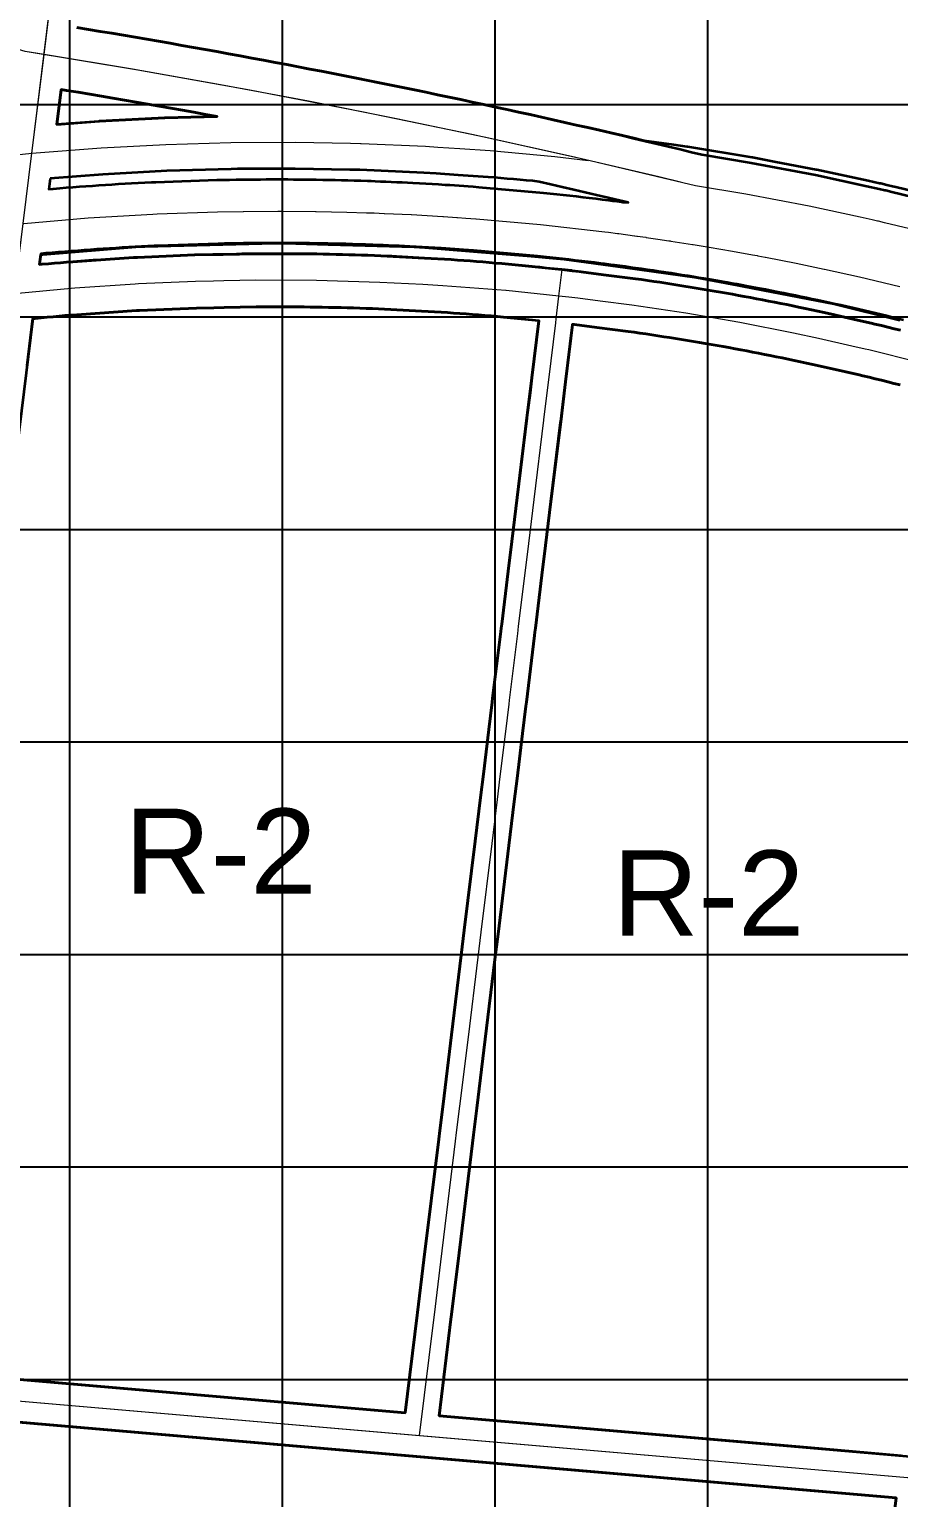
# Model space of a CAD drawing. Header units: millimetres. Extents: x 464536 to 476893, y 870501 to 881610.
# Drawn here: x 468281 to 468690, y 877744 to 878435 of the extents above; entities that cross this region are included whole.
import ezdxf
from ezdxf.enums import TextEntityAlignment as Align

# ---------------------------------------------------------------- set-up
doc = ezdxf.new("R2010")
doc.units = ezdxf.units.MM
for name, color, linetype, lineweight in [('Center_1', 7, 'Continuous', 5), ('Land Use Code', 7, 'Continuous', 35), ('Mixed use', 30, 'Continuous', 35), ('Proposed Road Net work', 7, 'Continuous', 35), ('Recreational _ Environmental', 84, 'Continuous', 35)]:
    doc.layers.add(name, color=color, linetype=linetype, lineweight=lineweight)
doc.layers.add('Grid1', color=7, linetype='Continuous')
doc.styles.add('Arial', font='arial.ttf')

msp = doc.modelspace()

# ---------------------------------------------------------------- linework, layer by layer
at = {"layer": 'Center_1'}
for points in [[(468151.36, 877312.66), (468278.03, 878344.01), (468282.08, 878377.04), (468282.23, 878378.25), (468587.09, 880859.8), (468634.74, 881247.69), (468643.08, 881315.62)], [(468707.03, 878338.58), (468683.12, 878344.36), (468680.27, 878345.03), (468679.84, 878345.14), (468677.41, 878345.69), (468671.71, 878346.94), (468647.71, 878352.11), (468617.84, 878357.8), (468594.25, 878361.7), (468542.08, 878374.05), (468489.75, 878385.68), (468437.26, 878396.58), (468384.62, 878406.76), (468331.85, 878416.21), (468278.95, 878424.93)], [(468253.8, 878374.14), (468282.08, 878377.02), (468284.17, 878377.23), (468314.61, 878379.59), (468345.1, 878381.21), (468375.61, 878382.1), (468406.14, 878382.25), (468431.9, 878381.75), (468436.67, 878381.66), (468436.93, 878381.65), (468467.17, 878380.34), (468473.11, 878379.93), (468483.39, 878379.24), (468497.63, 878378.28), (468528.04, 878375.48), (468543.82, 878373.65)], [(468278.23, 878344.04), (468308.56, 878346.6), (468338.93, 878348.41), (468340.97, 878348.48), (468369.35, 878349.47), (468369.36, 878349.47), (468381.41, 878349.68), (468381.59, 878349.68), (468397.73, 878349.78), (468397.76, 878349.78), (468399.75, 878349.78), (468399.78, 878349.78), (468399.78, 878349.78), (468415.49, 878349.64), (468415.77, 878349.64), (468430.2, 878349.33), (468430.21, 878349.33), (468430.21, 878349.33), (468439.45, 878349.05), (468439.53, 878349.05), (468442.86, 878348.93), (468443.09, 878348.92), (468447.83, 878348.73), (468447.97, 878348.73), (468460.57, 878348.14), (468460.61, 878348.14), (468460.62, 878348.14), (468460.62, 878348.14), (468475.43, 878347.29), (468475.63, 878347.27), (468481.94, 878346.86), (468482.21, 878346.84), (468486.14, 878346.56), (468486.19, 878346.55), (468490.98, 878346.2), (468490.99, 878346.2), (468490.99, 878346.2), (468521.3, 878343.51), (468551.53, 878340.07), (468551.53, 878340.07), (468551.54, 878340.07), (468551.54, 878340.07), (468553.27, 878339.85), (468557.48, 878339.3), (468557.48, 878339.3), (468557.59, 878339.29), (468558.15, 878339.21), (468565.6, 878338.21), (468565.68, 878338.2), (468565.74, 878338.19), (468566.69, 878338.06), (468566.9, 878338.03), (468569.48, 878337.67), (468570.84, 878337.47), (468570.98, 878337.45), (468576.5, 878336.65), (468576.52, 878336.65), (468581.67, 878335.88), (468581.68, 878335.88), (468581.7, 878335.88), (468582.38, 878335.78), (468582.6, 878335.74), (468592.76, 878334.15), (468593.16, 878334.09), (468600.62, 878332.86), (468600.68, 878332.85), (468600.73, 878332.85), (468611.7, 878330.96), (468611.71, 878330.96), (468611.71, 878330.95), (468620.97, 878329.28), (468621.03, 878329.27), (468621.03, 878329.27), (468623.29, 878328.85), (468623.54, 878328.8), (468627.01, 878328.15), (468627.09, 878328.14), (468627.12, 878328.13), (468641.6, 878325.29), (468641.61, 878325.29), (468641.61, 878325.29), (468654.72, 878322.56), (468654.92, 878322.52), (468671.35, 878318.89), (468671.36, 878318.89), (468671.37, 878318.88), (468690.33, 878314.4)], [(468464.47, 877773.64), (468471.27, 877829.26), (468471.42, 877830.48), (468474.46, 877855.31), (468481.4, 877912.12), (468481.89, 877916.15), (468483.41, 877928.58), (468487.39, 877961.14), (468491.98, 877998.66), (468493.42, 878010.46), (468498.53, 878052.27), (468501.05, 878072.91), (468502.38, 878083.8), (468504.96, 878104.88), (468506.54, 878117.8), (468506.76, 878119.64), (468510.6, 878151.06), (468510.8, 878152.65), (468511.03, 878154.52), (468514.07, 878179.43), (468515.77, 878193.35), (468518.31, 878214.13), (468522.86, 878251.36), (468522.91, 878251.77), (468525.2, 878270.45), (468528.47, 878297.23), (468528.7, 878299.11), (468530.01, 878309.85), (468531.53, 878322.3)], [(468699.45, 878278.58), (468675.83, 878284.47), (468675.83, 878284.47), (468674.05, 878284.88), (468667.7, 878286.32), (468652.1, 878289.88), (468652.09, 878289.88), (468640.26, 878292.39), (468640.26, 878292.39), (468615.02, 878297.33), (468615.01, 878297.33), (468589.68, 878301.73), (468589.67, 878301.73), (468564.25, 878305.58), (468564.23, 878305.59), (468549.38, 878307.49), (468538.93, 878308.82), (468534.72, 878309.36), (468534.7, 878309.36), (468530.01, 878309.85), (468505.1, 878312.41), (468505.09, 878312.41), (468475.41, 878314.72), (468475.41, 878314.72), (468475.4, 878314.72), (468466.03, 878315.22), (468445.68, 878316.29), (468415.94, 878317.13), (468415.91, 878317.13), (468387.5, 878317.24), (468387.48, 878317.24), (468372.34, 878316.94), (468367.47, 878316.84), (468359.05, 878316.68), (468332.24, 878315.51), (468330.65, 878315.44), (468302.28, 878313.53), (468273.97, 878310.95)], [(468210.65, 877795.56), (468220.62, 877794.7), (468794.19, 877745.16), (468798.06, 877744.83)]]:
    msp.add_lwpolyline(points, dxfattribs=at)
for points in [[(468287.79, 878423.53, 0), (468278.95, 878424.93, 0), (468245.88, 878435.01, 0), (468212.87, 878445.3, 0), (468179.94, 878455.83, 0), (468158.85, 878466.16, 0), (468137.9, 878476.76, 0), (468117.08, 878487.62, 0), (468096.4, 878498.73, 0), (468075.85, 878510.1, 0), (468055.44, 878521.71, 0), (468035.18, 878533.58, 0), (468015.07, 878545.7, 0), (467995.11, 878558.07, 0), (467975.31, 878570.68, 0), (467955.66, 878583.53, 0), (467936.17, 878596.63, 0), (467916.84, 878609.96, 0), (467897.68, 878623.53, 0), (467878.69, 878637.34, 0)], [(468287.79, 878423.53, 0), (468309.39, 878599.29, 0)], [(468210.67, 877795.56, 0), (468278.03, 878344.01, 0), (468282.08, 878377.04, 0), (468282.23, 878378.25, 0), (468287.79, 878423.53, 0)], [(468587.25, 878363.36, 0), (468576.99, 878365.87, 0), (468535.96, 878375.45, 0), (468494.82, 878384.58, 0), (468453.59, 878393.27, 0), (468412.27, 878401.51, 0), (468370.86, 878409.3, 0), (468329.36, 878416.64, 0), (468287.79, 878423.53, 0)], [(468464.47, 877773.64, 0), (468471.27, 877829.26, 0), (468471.42, 877830.48, 0), (468474.46, 877855.31, 0), (468481.4, 877912.12, 0), (468481.89, 877916.15, 0), (468483.41, 877928.58, 0), (468487.39, 877961.14, 0), (468491.98, 877998.66, 0), (468493.42, 878010.46, 0), (468498.53, 878052.27, 0), (468501.05, 878072.91, 0), (468502.38, 878083.8, 0), (468504.96, 878104.88, 0), (468506.54, 878117.8, 0), (468506.76, 878119.64, 0), (468510.6, 878151.06, 0), (468510.8, 878152.65, 0), (468511.03, 878154.52, 0), (468514.07, 878179.43, 0), (468515.77, 878193.35, 0), (468518.31, 878214.13, 0), (468522.86, 878251.36, 0), (468522.91, 878251.77, 0), (468525.2, 878270.45, 0), (468528.47, 878297.23, 0), (468528.7, 878299.11, 0), (468530.01, 878309.85, 0), (468531.53, 878322.3, 0)], [(468210.67, 877795.56, 0), (468220.62, 877794.7, 0), (468464.47, 877773.64, 0)], [(468464.47, 877773.64, 0), (468697.75, 877753.49, 0)]]:
    msp.add_polyline3d(points, dxfattribs=at)
at = {"layer": 'Grid1'}
for p, q in [((468300, 870600), (468300, 881600)), ((468400, 870600), (468400, 881600)), ((468500, 870600), (468500, 881600)), ((468600, 870600), (468600, 881600)), ((464700, 878400), (472600, 878400)), ((464700, 878300), (472600, 878300)), ((464700, 878200), (472600, 878200)), ((464700, 878100), (472600, 878100)), ((464700, 878000), (472600, 878000)), ((464700, 877900), (472600, 877900)), ((464700, 877800), (472600, 877800))]:
    msp.add_line(p, q, dxfattribs=at)
at = {"layer": 'Mixed use'}
msp.add_lwpolyline([(468690.99, 877764.11), (468646.97, 877767.91), (468473.66, 877782.88), (468479.21, 877828.29), (468479.36, 877829.51), (468482.4, 877854.34), (468489.34, 877911.15), (468489.83, 877915.18), (468491.35, 877927.61), (468495.33, 877960.17), (468499.92, 877997.69), (468501.36, 878009.49), (468506.47, 878051.3), (468508.99, 878071.93), (468510.32, 878082.83), (468512.9, 878103.91), (468514.48, 878116.83), (468514.71, 878118.67), (468518.54, 878150.09), (468518.74, 878151.68), (468518.97, 878153.54), (468522.01, 878178.45), (468523.71, 878192.38), (468526.25, 878213.16), (468530.8, 878250.39), (468530.85, 878250.8), (468533.14, 878269.48), (468536.41, 878296.26), (468536.45, 878296.54), (468537.34, 878296.43), (468547.79, 878295.09), (468562.56, 878293.2), (468565.31, 878292.81), (468568.11, 878292.4), (468570.9, 878291.99), (468573.7, 878291.58), (468576.49, 878291.15), (468579.29, 878290.72), (468582.08, 878290.29), (468584.87, 878289.84), (468587.67, 878289.39), (468590.46, 878288.93), (468593.25, 878288.47), (468596.04, 878288), (468598.83, 878287.52), (468601.61, 878287.04), (468604.4, 878286.55), (468607.18, 878286.05), (468609.96, 878285.55), (468612.86, 878285.02), (468615.53, 878284.52), (468618.31, 878284), (468621.09, 878283.47), (468623.86, 878282.93), (468626.64, 878282.39), (468629.41, 878281.84), (468632.19, 878281.28), (468634.96, 878280.72), (468637.77, 878280.14), (468640.66, 878279.54), (468643.58, 878278.92), (468646.51, 878278.3), (468649.4, 878277.68), (468664.92, 878274.14), (468671.27, 878272.69), (468673, 878272.29), (468675.86, 878271.61), (468678.78, 878270.9), (468681.71, 878270.18), (468684.63, 878269.46), (468687.55, 878268.72), (468690.47, 878267.98)], dxfattribs=at)
msp.add_lwpolyline([(468653.25, 877507.17), (468617.07, 877517.03), (468600.72, 877521.49), (468502, 877563.05), (468501.72, 877563.16), (468501.48, 877563.24), (468217.96, 877652.94), (468208.13, 877656.05, -0.361238), (468204.33, 877661.96), (468218.77, 877779.5, -0.403121), (468224.69, 877784.31), (468224.7, 877784.31), (468644.6, 877748.04), (468688.56, 877744.25), (468660.15, 877511.81, -0.457227)], format="xyb", close=True, dxfattribs=at)
msp.add_polyline3d([(468279.89, 878277.16, 0), (468282.6, 878299.25, 0), (468283.65, 878299.35, 0), (468286.45, 878299.62, 0), (468289.25, 878299.87, 0), (468292.05, 878300.13, 0), (468294.85, 878300.37, 0), (468297.66, 878300.61, 0), (468300.46, 878300.84, 0), (468303.2, 878301.06, 0), (468331.34, 878302.96, 0), (468332.78, 878303.02, 0), (468359.45, 878304.18, 0), (468367.71, 878304.35, 0), (468372.59, 878304.44, 0), (468387.62, 878304.74, 0), (468390.41, 878304.76, 0), (468393.22, 878304.77, 0), (468396.03, 878304.78, 0), (468398.85, 878304.78, 0), (468401.66, 878304.77, 0), (468404.47, 878304.76, 0), (468407.28, 878304.73, 0), (468410.09, 878304.71, 0), (468412.91, 878304.67, 0), (468415.7, 878304.63, 0), (468418.69, 878304.58, 0), (468421.63, 878304.52, 0), (468424.58, 878304.46, 0), (468427.52, 878304.39, 0), (468430.46, 878304.31, 0), (468433.4, 878304.22, 0), (468436.34, 878304.13, 0), (468439.29, 878304.03, 0), (468442.23, 878303.92, 0), (468445.1, 878303.81, 0), (468465.37, 878302.73, 0), (468474.63, 878302.24, 0), (468477.53, 878302.05, 0), (468480.47, 878301.85, 0), (468483.41, 878301.64, 0), (468486.35, 878301.42, 0), (468489.29, 878301.19, 0), (468492.22, 878300.96, 0), (468495.16, 878300.72, 0), (468498.09, 878300.48, 0), (468501.03, 878300.22, 0), (468503.94, 878299.96, 0), (468520.54, 878298.26, 0), (468520.53, 878298.2, 0), (468517.26, 878271.42, 0), (468516.39, 878264.35, 0), (468514.97, 878252.74, 0), (468514.92, 878252.33, 0), (468510.37, 878215.1, 0), (468507.83, 878194.32, 0), (468506.13, 878180.4, 0), (468503.09, 878155.49, 0), (468502.86, 878153.62, 0), (468502.66, 878152.03, 0), (468498.82, 878120.61, 0), (468498.6, 878118.77, 0), (468497.02, 878105.85, 0), (468494.44, 878084.77, 0), (468493.11, 878073.88, 0), (468490.59, 878053.24, 0), (468485.48, 878011.43, 0), (468484.04, 877999.63, 0), (468479.45, 877962.12, 0), (468475.47, 877929.55, 0), (468473.95, 877917.12, 0), (468473.46, 877913.09, 0), (468466.52, 877856.28, 0), (468463.48, 877831.45, 0), (468463.33, 877830.23, 0), (468457.71, 877784.26, 0), (468227.54, 877804.14, 0)], dxfattribs=at)
at = {"layer": 'Proposed Road Net work'}
for points in [[(468303.28, 878436.22, 0), (468308.77, 878435.31, 0), (468314.26, 878434.4, 0), (468319.75, 878433.48, 0), (468325.24, 878432.56, 0), (468330.73, 878431.62, 0), (468336.22, 878430.68, 0), (468341.71, 878429.73, 0), (468347.19, 878428.77, 0), (468352.67, 878427.81, 0), (468358.15, 878426.83, 0), (468363.64, 878425.85, 0), (468369.11, 878424.86, 0), (468374.59, 878423.86, 0), (468380.07, 878422.86, 0), (468385.54, 878421.85, 0), (468391.01, 878420.83, 0), (468396.49, 878419.8, 0), (468401.96, 878418.76, 0), (468407.43, 878417.72, 0), (468412.89, 878416.67, 0), (468418.36, 878415.61, 0), (468423.82, 878414.54, 0), (468429.28, 878413.46, 0), (468434.75, 878412.38, 0), (468440.21, 878411.29, 0), (468445.66, 878410.19, 0), (468451.12, 878409.08, 0), (468456.57, 878407.97, 0), (468462.03, 878406.85, 0), (468467.48, 878405.72, 0), (468472.93, 878404.58, 0), (468478.38, 878403.43, 0), (468483.82, 878402.28, 0), (468489.27, 878401.12, 0), (468494.71, 878399.95, 0), (468500.15, 878398.78, 0), (468505.59, 878397.59, 0), (468511.03, 878396.4, 0), (468516.47, 878395.2, 0), (468521.9, 878393.99, 0), (468527.34, 878392.78, 0), (468532.77, 878391.55, 0), (468538.2, 878390.32, 0), (468543.63, 878389.08, 0), (468549.05, 878387.84, 0), (468554.48, 878386.58, 0), (468559.9, 878385.32, 0), (468565.32, 878384.05, 0), (468570.74, 878382.77, 0), (468576.16, 878381.49, 0), (468581.57, 878380.2, 0), (468586.98, 878378.9, 0), (468592.4, 878377.59, 0), (468597.25, 878376.41, 0), (468620.46, 878372.57, 0), (468650.7, 878366.81, 0), (468674.89, 878361.6, 0), (468680.69, 878360.33, 0), (468683.27, 878359.74, 0), (468683.74, 878359.63, 0), (468686.61, 878358.95, 0), (468710.65, 878353.14, 0)], [(468303.28, 878436.22, 0), (468308.77, 878435.31, 0), (468314.26, 878434.4, 0), (468319.75, 878433.48, 0), (468325.24, 878432.56, 0), (468330.73, 878431.62, 0), (468336.22, 878430.68, 0), (468341.71, 878429.73, 0), (468347.19, 878428.77, 0), (468352.67, 878427.81, 0), (468358.15, 878426.83, 0), (468363.64, 878425.85, 0), (468369.11, 878424.86, 0), (468374.59, 878423.86, 0), (468380.07, 878422.86, 0), (468385.54, 878421.85, 0), (468391.01, 878420.83, 0), (468396.49, 878419.8, 0), (468401.96, 878418.76, 0), (468407.43, 878417.72, 0), (468412.89, 878416.67, 0), (468418.36, 878415.61, 0), (468423.82, 878414.54, 0), (468429.28, 878413.46, 0), (468434.75, 878412.38, 0), (468440.21, 878411.29, 0), (468445.66, 878410.19, 0), (468451.12, 878409.08, 0), (468456.57, 878407.97, 0), (468462.03, 878406.85, 0), (468467.48, 878405.72, 0), (468472.93, 878404.58, 0), (468478.38, 878403.43, 0), (468483.82, 878402.28, 0), (468489.27, 878401.12, 0), (468494.71, 878399.95, 0), (468500.15, 878398.78, 0), (468505.59, 878397.59, 0), (468511.03, 878396.4, 0), (468516.47, 878395.2, 0), (468521.9, 878393.99, 0), (468527.34, 878392.78, 0), (468532.77, 878391.55, 0), (468538.2, 878390.32, 0), (468543.63, 878389.08, 0), (468549.05, 878387.84, 0), (468554.48, 878386.58, 0), (468559.9, 878385.32, 0), (468565.32, 878384.05, 0), (468570.74, 878382.77, 0), (468576.16, 878381.49, 0), (468581.57, 878380.2, 0), (468586.98, 878378.9, 0), (468592.4, 878377.59, 0), (468597.25, 878376.41, 0), (468620.46, 878372.57, 0), (468650.7, 878366.81, 0), (468674.89, 878361.6, 0), (468680.69, 878360.33, 0), (468683.27, 878359.74, 0), (468683.74, 878359.63, 0), (468686.61, 878358.95, 0), (468710.65, 878353.14, 0)], [(468692.08, 878298.52, 0), (468689.53, 878299.15, 0), (468686.87, 878299.8, 0), (468684.09, 878300.48, 0), (468681.41, 878301.13, 0), (468678.74, 878301.77, 0), (468676.06, 878302.4, 0), (468673.39, 878303.03, 0), (468670.71, 878303.65, 0), (468668.08, 878304.25, 0), (468665.31, 878304.88, 0), (468662.61, 878305.48, 0), (468659.9, 878306.09, 0), (468657.2, 878306.68, 0), (468654.49, 878307.27, 0), (468651.68, 878307.87, 0), (468649, 878308.44, 0), (468646.41, 878308.99, 0), (468643.82, 878309.53, 0), (468641.23, 878310.06, 0), (468638.61, 878310.59, 0), (468635.77, 878311.16, 0), (468632.91, 878311.73, 0), (468630.05, 878312.29, 0), (468627.18, 878312.85, 0), (468624.27, 878313.4, 0), (468622.5, 878313.74, 0), (468620.66, 878314.08, 0), (468618.28, 878314.53, 0), (468615.96, 878314.95, 0), (468613.68, 878315.37, 0), (468611.39, 878315.78, 0), (468609.08, 878316.19, 0), (468606.38, 878316.66, 0), (468603.67, 878317.13, 0), (468600.96, 878317.59, 0), (468598.2, 878318.06, 0), (468595.69, 878318.48, 0), (468593.23, 878318.88, 0), (468590.58, 878319.31, 0), (468587.87, 878319.74, 0), (468585.36, 878320.14, 0), (468582.85, 878320.53, 0), (468580.23, 878320.93, 0), (468579.41, 878321.06, 0), (468576.88, 878321.43, 0), (468574.33, 878321.81, 0), (468571.59, 878322.21, 0), (468568.79, 878322.61, 0), (468567.39, 878322.81, 0), (468564.7, 878323.19, 0), (468563.63, 878323.34, 0), (468561.1, 878323.68, 0), (468558.65, 878324.02, 0), (468556.18, 878324.34, 0), (468555.56, 878324.42, 0), (468553.45, 878324.7, 0), (468551.37, 878324.97, 0), (468549.65, 878325.19, 0), (468546.67, 878325.56, 0), (468543.68, 878325.92, 0), (468540.7, 878326.28, 0), (468537.71, 878326.63, 0), (468534.73, 878326.98, 0), (468531.74, 878327.31, 0), (468528.75, 878327.64, 0), (468525.77, 878327.96, 0), (468522.78, 878328.28, 0), (468519.87, 878328.57, 0), (468489.76, 878331.25, 0), (468487.47, 878331.42, 0), (468485.08, 878331.6, 0), (468483.12, 878331.74, 0), (468481.04, 878331.88, 0), (468478.83, 878332.03, 0), (468476.75, 878332.17, 0), (468474.57, 878332.31, 0), (468471.55, 878332.5, 0), (468468.63, 878332.68, 0), (468465.7, 878332.84, 0), (468462.78, 878333.01, 0), (468459.88, 878333.16, 0), (468457.31, 878333.29, 0), (468454.82, 878333.41, 0), (468452.33, 878333.52, 0), (468449.84, 878333.63, 0), (468447.28, 878333.74, 0), (468444.87, 878333.84, 0), (468442.42, 878333.93, 0), (468440.66, 878334, 0), (468438.98, 878334.06, 0), (468435.9, 878334.16, 0), (468432.85, 878334.25, 0), (468429.78, 878334.34, 0), (468426.95, 878334.41, 0), (468424.1, 878334.48, 0), (468421.25, 878334.54, 0), (468418.4, 878334.59, 0), (468415.41, 878334.64, 0), (468412.68, 878334.68, 0), (468410.09, 878334.71, 0), (468407.51, 878334.73, 0), (468404.92, 878334.75, 0), (468402.34, 878334.77, 0), (468399.76, 878334.78, 0), (468397.74, 878334.78, 0), (468395.07, 878334.78, 0), (468392.41, 878334.77, 0), (468389.75, 878334.76, 0), (468387.09, 878334.74, 0), (468384.43, 878334.71, 0), (468381.69, 878334.68, 0), (468378.62, 878334.64, 0), (468375.64, 878334.59, 0), (468372.67, 878334.53, 0), (468369.76, 878334.47, 0), (468341.49, 878333.49, 0), (468339.56, 878333.42, 0), (468336.64, 878333.28, 0), (468333.64, 878333.12, 0), (468330.63, 878332.96, 0), (468327.63, 878332.8, 0), (468324.63, 878332.62, 0), (468321.63, 878332.44, 0), (468318.63, 878332.25, 0), (468315.63, 878332.05, 0), (468312.63, 878331.85, 0), (468309.63, 878331.64, 0), (468306.64, 878331.42, 0), (468303.64, 878331.19, 0), (468300.64, 878330.95, 0), (468297.64, 878330.71, 0), (468294.65, 878330.46, 0), (468291.65, 878330.21, 0), (468288.66, 878329.94, 0), (468286.35, 878329.73, 0), (468285.72, 878324.66, 0), (468286.98, 878324.77, 0), (468289.84, 878325.03, 0), (468292.7, 878325.28, 0), (468295.57, 878325.52, 0), (468298.43, 878325.76, 0), (468301.36, 878326, 0), (468329.96, 878327.92, 0), (468331.69, 878328, 0), (468358.66, 878329.17, 0), (468367.22, 878329.34, 0), (468372.09, 878329.44, 0), (468387.36, 878329.74, 0), (468390.27, 878329.76, 0), (468393.14, 878329.77, 0), (468396.02, 878329.78, 0), (468398.88, 878329.78, 0), (468401.75, 878329.77, 0), (468404.63, 878329.75, 0), (468407.5, 878329.73, 0), (468410.37, 878329.71, 0), (468413.24, 878329.67, 0), (468416.15, 878329.63, 0), (468419.14, 878329.58, 0), (468422.15, 878329.52, 0), (468425.15, 878329.45, 0), (468428.16, 878329.38, 0), (468431.16, 878329.3, 0), (468434.17, 878329.21, 0), (468437.17, 878329.12, 0), (468440.17, 878329.01, 0), (468443.18, 878328.9, 0), (468446.25, 878328.78, 0), (468466.69, 878327.7, 0), (468476.22, 878327.19, 0), (468479.23, 878326.99, 0), (468482.23, 878326.79, 0), (468485.23, 878326.57, 0), (468488.23, 878326.35, 0), (468491.23, 878326.12, 0), (468494.22, 878325.88, 0), (468497.22, 878325.64, 0), (468500.22, 878325.39, 0), (468503.21, 878325.13, 0), (468506.25, 878324.86, 0), (468523.58, 878323.12, 0), (468531.29, 878322.3, 0), (468536.15, 878321.77, 0), (468539.48, 878321.34, 0), (468540.51, 878321.22, 0), (468550.96, 878319.89, 0), (468565.94, 878317.97, 0), (468568.85, 878317.56, 0), (468571.71, 878317.14, 0), (468574.56, 878316.72, 0), (468577.42, 878316.3, 0), (468580.27, 878315.87, 0), (468583.12, 878315.43, 0), (468585.97, 878314.98, 0), (468588.82, 878314.53, 0), (468591.68, 878314.07, 0), (468594.53, 878313.6, 0), (468597.38, 878313.13, 0), (468600.23, 878312.65, 0), (468603.07, 878312.16, 0), (468605.92, 878311.67, 0), (468608.76, 878311.17, 0), (468611.6, 878310.66, 0), (468614.44, 878310.14, 0), (468617.2, 878309.64, 0), (468620.13, 878309.1, 0), (468622.96, 878308.56, 0), (468625.8, 878308.02, 0), (468628.64, 878307.47, 0), (468631.47, 878306.92, 0), (468634.3, 878306.36, 0), (468637.13, 878305.79, 0), (468639.96, 878305.21, 0), (468642.75, 878304.64, 0), (468645.79, 878304.01, 0), (468648.77, 878303.38, 0), (468651.76, 878302.74, 0), (468654.78, 878302.09, 0), (468670.48, 878298.51, 0), (468676.83, 878297.06, 0), (468678.65, 878296.65, 0), (468681.72, 878295.91, 0), (468684.71, 878295.18, 0), (468687.7, 878294.45, 0), (468690.68, 878293.71, 0)], [(468692.08, 878298.52, 0), (468689.53, 878299.15, 0), (468686.87, 878299.8, 0), (468684.09, 878300.48, 0), (468681.41, 878301.13, 0), (468678.74, 878301.77, 0), (468676.06, 878302.4, 0), (468673.39, 878303.03, 0), (468670.71, 878303.65, 0), (468668.08, 878304.25, 0), (468665.31, 878304.88, 0), (468662.61, 878305.48, 0), (468659.9, 878306.09, 0), (468657.2, 878306.68, 0), (468654.49, 878307.27, 0), (468651.68, 878307.87, 0), (468649, 878308.44, 0), (468646.41, 878308.99, 0), (468643.82, 878309.53, 0), (468641.23, 878310.06, 0), (468638.61, 878310.59, 0), (468635.77, 878311.16, 0), (468632.91, 878311.73, 0), (468630.05, 878312.29, 0), (468627.18, 878312.85, 0), (468624.27, 878313.4, 0), (468622.5, 878313.74, 0), (468620.66, 878314.08, 0), (468618.28, 878314.53, 0), (468615.96, 878314.95, 0), (468613.68, 878315.37, 0), (468611.39, 878315.78, 0), (468609.08, 878316.19, 0), (468606.38, 878316.66, 0), (468603.67, 878317.13, 0), (468600.96, 878317.59, 0), (468598.2, 878318.06, 0), (468595.69, 878318.48, 0), (468593.23, 878318.88, 0), (468590.58, 878319.31, 0), (468587.87, 878319.74, 0), (468585.36, 878320.14, 0), (468582.85, 878320.53, 0), (468580.23, 878320.93, 0), (468579.41, 878321.06, 0), (468576.88, 878321.43, 0), (468574.33, 878321.81, 0), (468571.59, 878322.21, 0), (468568.79, 878322.61, 0), (468567.39, 878322.81, 0), (468564.7, 878323.19, 0), (468563.63, 878323.34, 0), (468561.1, 878323.68, 0), (468558.65, 878324.02, 0), (468556.18, 878324.34, 0), (468555.56, 878324.42, 0), (468553.45, 878324.7, 0), (468551.37, 878324.97, 0), (468549.65, 878325.19, 0), (468546.67, 878325.56, 0), (468543.68, 878325.92, 0), (468540.7, 878326.28, 0), (468537.71, 878326.63, 0), (468534.73, 878326.98, 0), (468531.74, 878327.31, 0), (468528.75, 878327.64, 0), (468525.77, 878327.96, 0), (468522.78, 878328.28, 0), (468519.87, 878328.57, 0), (468489.76, 878331.25, 0), (468487.47, 878331.42, 0), (468485.08, 878331.6, 0), (468483.12, 878331.74, 0), (468481.04, 878331.88, 0), (468478.83, 878332.03, 0), (468476.75, 878332.17, 0), (468474.57, 878332.31, 0), (468471.55, 878332.5, 0), (468468.63, 878332.68, 0), (468465.7, 878332.84, 0), (468462.78, 878333.01, 0), (468459.88, 878333.16, 0), (468457.31, 878333.29, 0), (468454.82, 878333.41, 0), (468452.33, 878333.52, 0), (468449.84, 878333.63, 0), (468447.28, 878333.74, 0), (468444.87, 878333.84, 0), (468442.42, 878333.93, 0), (468440.66, 878334, 0), (468438.98, 878334.06, 0), (468435.9, 878334.16, 0), (468432.85, 878334.25, 0), (468429.78, 878334.34, 0), (468426.95, 878334.41, 0), (468424.1, 878334.48, 0), (468421.25, 878334.54, 0), (468418.4, 878334.59, 0), (468415.41, 878334.64, 0), (468412.68, 878334.68, 0), (468410.09, 878334.71, 0), (468407.51, 878334.73, 0), (468404.92, 878334.75, 0), (468402.34, 878334.77, 0), (468399.76, 878334.78, 0), (468397.74, 878334.78, 0), (468395.07, 878334.78, 0), (468392.41, 878334.77, 0), (468389.75, 878334.76, 0), (468387.09, 878334.74, 0), (468384.43, 878334.71, 0), (468381.69, 878334.68, 0), (468378.62, 878334.64, 0), (468375.64, 878334.59, 0), (468372.67, 878334.53, 0), (468369.76, 878334.47, 0), (468341.49, 878333.49, 0), (468339.56, 878333.42, 0), (468336.64, 878333.28, 0), (468333.64, 878333.12, 0), (468330.63, 878332.96, 0), (468327.63, 878332.8, 0), (468324.63, 878332.62, 0), (468321.63, 878332.44, 0), (468318.63, 878332.25, 0), (468315.63, 878332.05, 0), (468312.63, 878331.85, 0), (468309.63, 878331.64, 0), (468306.64, 878331.42, 0), (468303.64, 878331.19, 0), (468300.64, 878330.95, 0), (468297.64, 878330.71, 0), (468294.65, 878330.46, 0), (468291.65, 878330.21, 0), (468288.66, 878329.94, 0), (468286.35, 878329.73, 0), (468285.72, 878324.66, 0), (468286.98, 878324.77, 0), (468289.84, 878325.03, 0), (468292.7, 878325.28, 0), (468295.57, 878325.52, 0), (468298.43, 878325.76, 0), (468301.36, 878326, 0), (468329.96, 878327.92, 0), (468331.69, 878328, 0), (468358.66, 878329.17, 0), (468367.22, 878329.34, 0), (468372.09, 878329.44, 0), (468387.36, 878329.74, 0), (468390.27, 878329.76, 0), (468393.14, 878329.77, 0), (468396.02, 878329.78, 0), (468398.88, 878329.78, 0), (468401.75, 878329.77, 0), (468404.63, 878329.75, 0), (468407.5, 878329.73, 0), (468410.37, 878329.71, 0), (468413.24, 878329.67, 0), (468416.15, 878329.63, 0), (468419.14, 878329.58, 0), (468422.15, 878329.52, 0), (468425.15, 878329.45, 0), (468428.16, 878329.38, 0), (468431.16, 878329.3, 0), (468434.17, 878329.21, 0), (468437.17, 878329.12, 0), (468440.17, 878329.01, 0), (468443.18, 878328.9, 0), (468446.25, 878328.78, 0), (468466.69, 878327.7, 0), (468476.22, 878327.19, 0), (468479.23, 878326.99, 0), (468482.23, 878326.79, 0), (468485.23, 878326.57, 0), (468488.23, 878326.35, 0), (468491.23, 878326.12, 0), (468494.22, 878325.88, 0), (468497.22, 878325.64, 0), (468500.22, 878325.39, 0), (468503.21, 878325.13, 0), (468506.25, 878324.86, 0), (468523.58, 878323.12, 0), (468531.29, 878322.3, 0), (468536.15, 878321.77, 0), (468539.48, 878321.34, 0), (468540.51, 878321.22, 0), (468550.96, 878319.89, 0), (468565.94, 878317.97, 0), (468568.85, 878317.56, 0), (468571.71, 878317.14, 0), (468574.56, 878316.72, 0), (468577.42, 878316.3, 0), (468580.27, 878315.87, 0), (468583.12, 878315.43, 0), (468585.97, 878314.98, 0), (468588.82, 878314.53, 0), (468591.68, 878314.07, 0), (468594.53, 878313.6, 0), (468597.38, 878313.13, 0), (468600.23, 878312.65, 0), (468603.07, 878312.16, 0), (468605.92, 878311.67, 0), (468608.76, 878311.17, 0), (468611.6, 878310.66, 0), (468614.44, 878310.14, 0), (468617.2, 878309.64, 0), (468620.13, 878309.1, 0), (468622.96, 878308.56, 0), (468625.8, 878308.02, 0), (468628.64, 878307.47, 0), (468631.47, 878306.92, 0), (468634.3, 878306.36, 0), (468637.13, 878305.79, 0), (468639.96, 878305.21, 0), (468642.75, 878304.64, 0), (468645.79, 878304.01, 0), (468648.77, 878303.38, 0), (468651.76, 878302.74, 0), (468654.78, 878302.09, 0), (468670.48, 878298.51, 0), (468676.83, 878297.06, 0), (468678.65, 878296.65, 0), (468681.72, 878295.91, 0), (468684.71, 878295.18, 0), (468687.7, 878294.45, 0), (468690.68, 878293.71, 0)], [(468690.47, 878267.98, 0), (468687.55, 878268.72, 0), (468684.63, 878269.46, 0), (468681.71, 878270.18, 0), (468678.78, 878270.9, 0), (468675.86, 878271.61, 0), (468673, 878272.29, 0), (468671.27, 878272.69, 0), (468664.92, 878274.14, 0), (468649.4, 878277.68, 0), (468646.51, 878278.3, 0), (468643.58, 878278.92, 0), (468640.66, 878279.54, 0), (468637.77, 878280.14, 0), (468634.96, 878280.72, 0), (468632.19, 878281.28, 0), (468629.41, 878281.84, 0), (468626.64, 878282.39, 0), (468623.86, 878282.93, 0), (468621.09, 878283.47, 0), (468618.31, 878284, 0), (468615.53, 878284.52, 0), (468612.83, 878285.02, 0), (468609.96, 878285.55, 0), (468607.18, 878286.05, 0), (468604.4, 878286.55, 0), (468601.61, 878287.04, 0), (468598.83, 878287.52, 0), (468596.04, 878288, 0), (468593.25, 878288.47, 0), (468590.46, 878288.93, 0), (468587.67, 878289.39, 0), (468584.87, 878289.84, 0), (468582.08, 878290.29, 0), (468579.29, 878290.72, 0), (468576.49, 878291.15, 0), (468573.7, 878291.58, 0), (468570.9, 878291.99, 0), (468568.11, 878292.4, 0), (468565.31, 878292.81, 0), (468562.56, 878293.2, 0), (468547.79, 878295.09, 0), (468537.34, 878296.43, 0), (468536.44, 878296.47, 0), (468533.14, 878269.48, 0), (468530.84, 878250.66, 0), (468526.25, 878213.16, 0), (468523.71, 878192.38, 0), (468522.01, 878178.45, 0), (468518.97, 878153.54, 0), (468518.74, 878151.68, 0), (468518.54, 878150.09, 0), (468514.71, 878118.67, 0), (468514.48, 878116.83, 0), (468512.9, 878103.91, 0), (468510.32, 878082.83, 0), (468508.99, 878071.93, 0), (468506.47, 878051.3, 0), (468501.36, 878009.49, 0), (468499.92, 877997.69, 0), (468495.33, 877960.17, 0), (468491.35, 877927.61, 0), (468489.83, 877915.18, 0), (468489.34, 877911.15, 0), (468482.4, 877854.34, 0), (468479.36, 877829.51, 0), (468479.21, 877828.29, 0), (468473.66, 877782.88, 0), (468784.4, 877756.04, 0)], [(468690.47, 878267.98, 0), (468687.55, 878268.72, 0), (468684.63, 878269.46, 0), (468681.71, 878270.18, 0), (468678.78, 878270.9, 0), (468675.86, 878271.61, 0), (468673, 878272.29, 0), (468671.27, 878272.69, 0), (468664.92, 878274.14, 0), (468649.4, 878277.68, 0), (468646.51, 878278.3, 0), (468643.58, 878278.92, 0), (468640.66, 878279.54, 0), (468637.77, 878280.14, 0), (468634.96, 878280.72, 0), (468632.19, 878281.28, 0), (468629.41, 878281.84, 0), (468626.64, 878282.39, 0), (468623.86, 878282.93, 0), (468621.09, 878283.47, 0), (468618.31, 878284, 0), (468615.53, 878284.52, 0), (468612.83, 878285.02, 0), (468609.96, 878285.55, 0), (468607.18, 878286.05, 0), (468604.4, 878286.55, 0), (468601.61, 878287.04, 0), (468598.83, 878287.52, 0), (468596.04, 878288, 0), (468593.25, 878288.47, 0), (468590.46, 878288.93, 0), (468587.67, 878289.39, 0), (468584.87, 878289.84, 0), (468582.08, 878290.29, 0), (468579.29, 878290.72, 0), (468576.49, 878291.15, 0), (468573.7, 878291.58, 0), (468570.9, 878291.99, 0), (468568.11, 878292.4, 0), (468565.31, 878292.81, 0), (468562.56, 878293.2, 0), (468547.79, 878295.09, 0), (468537.34, 878296.43, 0), (468536.44, 878296.47, 0), (468533.14, 878269.48, 0), (468530.84, 878250.66, 0), (468526.25, 878213.16, 0), (468523.71, 878192.38, 0), (468522.01, 878178.45, 0), (468518.97, 878153.54, 0), (468518.74, 878151.68, 0), (468518.54, 878150.09, 0), (468514.71, 878118.67, 0), (468514.48, 878116.83, 0), (468512.9, 878103.91, 0), (468510.32, 878082.83, 0), (468508.99, 878071.93, 0), (468506.47, 878051.3, 0), (468501.36, 878009.49, 0), (468499.92, 877997.69, 0), (468495.33, 877960.17, 0), (468491.35, 877927.61, 0), (468489.83, 877915.18, 0), (468489.34, 877911.15, 0), (468482.4, 877854.34, 0), (468479.36, 877829.51, 0), (468479.21, 877828.29, 0), (468473.66, 877782.88, 0), (468784.4, 877756.04, 0)]]:
    msp.add_polyline3d(points, dxfattribs=at)
for points in [[(468298.43, 878406.61, 0), (468295.84, 878407.03, 0), (468293.81, 878390.52, 0), (468313.8, 878392.06, 0), (468344.58, 878393.7, 0), (468369.2, 878394.38, 0), (468363.76, 878395.34, 0), (468358.33, 878396.32, 0), (468352.89, 878397.3, 0), (468347.45, 878398.26, 0), (468342.01, 878399.22, 0), (468336.56, 878400.17, 0), (468331.12, 878401.12, 0), (468325.68, 878402.05, 0), (468320.23, 878402.98, 0), (468314.78, 878403.9, 0), (468309.33, 878404.81, 0), (468303.88, 878405.71, 0)], [(468298.43, 878406.61, 0), (468295.84, 878407.03, 0), (468293.81, 878390.52, 0), (468313.8, 878392.06, 0), (468344.58, 878393.7, 0), (468369.2, 878394.38, 0), (468363.76, 878395.34, 0), (468358.33, 878396.32, 0), (468352.89, 878397.3, 0), (468347.45, 878398.26, 0), (468342.01, 878399.22, 0), (468336.56, 878400.17, 0), (468331.12, 878401.12, 0), (468325.68, 878402.05, 0), (468320.23, 878402.98, 0), (468314.78, 878403.9, 0), (468309.33, 878404.81, 0), (468303.88, 878405.71, 0)], [(468290.7, 878365.2, 0), (468290.09, 878360.18, 0), (468292.13, 878360.36, 0), (468295.2, 878360.61, 0), (468298.27, 878360.86, 0), (468301.34, 878361.1, 0), (468304.41, 878361.33, 0), (468307.48, 878361.56, 0), (468310.55, 878361.78, 0), (468313.63, 878361.98, 0), (468316.7, 878362.19, 0), (468319.77, 878362.38, 0), (468322.85, 878362.57, 0), (468325.92, 878362.75, 0), (468329, 878362.92, 0), (468332.07, 878363.08, 0), (468335.15, 878363.24, 0), (468338.31, 878363.39, 0), (468340.44, 878363.47, 0), (468369.05, 878364.46, 0), (468372.07, 878364.53, 0), (468375.12, 878364.58, 0), (468378.17, 878364.63, 0), (468381.3, 878364.68, 0), (468384.12, 878364.71, 0), (468386.85, 878364.74, 0), (468389.57, 878364.76, 0), (468392.29, 878364.77, 0), (468395.02, 878364.78, 0), (468397.75, 878364.78, 0), (468399.79, 878364.78, 0), (468402.47, 878364.77, 0), (468405.11, 878364.75, 0), (468407.76, 878364.73, 0), (468410.41, 878364.71, 0), (468413.06, 878364.68, 0), (468415.85, 878364.64, 0), (468418.92, 878364.59, 0), (468421.84, 878364.53, 0), (468424.76, 878364.47, 0), (468427.68, 878364.4, 0), (468430.63, 878364.33, 0), (468433.73, 878364.24, 0), (468436.85, 878364.14, 0), (468440.01, 878364.04, 0), (468441.73, 878363.98, 0), (468443.54, 878363.91, 0), (468446.05, 878363.82, 0), (468448.52, 878363.72, 0), (468451.14, 878363.61, 0), (468453.69, 878363.49, 0), (468456.24, 878363.38, 0), (468458.79, 878363.25, 0), (468461.32, 878363.12, 0), (468464.4, 878362.96, 0), (468467.39, 878362.8, 0), (468470.39, 878362.62, 0), (468473.38, 878362.44, 0), (468476.48, 878362.25, 0), (468478.71, 878362.11, 0), (468480.84, 878361.96, 0), (468483.11, 878361.81, 0), (468485.23, 878361.66, 0), (468487.25, 878361.52, 0), (468489.7, 878361.34, 0), (468492.25, 878361.14, 0), (468522.73, 878358.44, 0), (468525.87, 878358.12, 0), (468528.94, 878357.79, 0), (468532, 878357.46, 0), (468535.06, 878357.13, 0), (468538.12, 878356.78, 0), (468541.18, 878356.43, 0), (468544.24, 878356.07, 0), (468547.29, 878355.71, 0), (468550.35, 878355.33, 0), (468553.39, 878354.95, 0), (468555.18, 878354.72, 0), (468557.3, 878354.45, 0), (468559.46, 878354.17, 0), (468560.12, 878354.08, 0), (468562.64, 878353.79, 0), (468558.46, 878354.85, 0), (468553.08, 878356.11, 0), (468547.7, 878357.36, 0), (468542.32, 878358.6, 0), (468536.93, 878359.84, 0), (468531.54, 878361.07, 0), (468526.16, 878362.29, 0), (468520.75, 878363.58, 0), (468517.74, 878364.07, 0), (468514.71, 878364.24, 0), (468511.7, 878364.53, 0), (468508.69, 878364.8, 0), (468505.68, 878365.06, 0), (468502.67, 878365.32, 0), (468499.65, 878365.57, 0), (468496.71, 878365.81, 0), (468482.54, 878366.77, 0), (468472.26, 878367.46, 0), (468466.48, 878367.85, 0), (468436.35, 878369.16, 0), (468431.66, 878369.25, 0), (468405.99, 878369.75, 0), (468403.03, 878369.76, 0), (468400.01, 878369.77, 0), (468396.99, 878369.78, 0), (468393.96, 878369.77, 0), (468390.94, 878369.76, 0), (468387.92, 878369.74, 0), (468384.89, 878369.72, 0), (468381.87, 878369.69, 0), (468378.85, 878369.65, 0), (468375.89, 878369.6, 0), (468345.61, 878368.72, 0), (468315.42, 878367.11, 0)], [(468282.6, 878299.25, 0), (468221.76, 877804.64, 0), (468457.71, 877784.26, 0), (468463.33, 877830.23, 0), (468463.48, 877831.45, 0), (468466.52, 877856.28, 0), (468473.46, 877913.09, 0), (468473.95, 877917.12, 0), (468475.47, 877929.55, 0), (468479.45, 877962.12, 0), (468484.04, 877999.63, 0), (468485.48, 878011.43, 0), (468490.59, 878053.24, 0), (468493.11, 878073.88, 0), (468494.44, 878084.77, 0), (468497.02, 878105.85, 0), (468498.6, 878118.77, 0), (468498.82, 878120.61, 0), (468502.66, 878152.03, 0), (468502.86, 878153.62, 0), (468503.09, 878155.49, 0), (468506.13, 878180.4, 0), (468507.83, 878194.32, 0), (468510.37, 878215.1, 0), (468514.94, 878252.47, 0), (468517.26, 878271.42, 0), (468520.53, 878298.22, 0), (468503.94, 878299.96, 0), (468501.03, 878300.22, 0), (468498.09, 878300.48, 0), (468495.16, 878300.72, 0), (468492.22, 878300.96, 0), (468489.29, 878301.19, 0), (468486.35, 878301.42, 0), (468483.41, 878301.64, 0), (468480.47, 878301.85, 0), (468477.53, 878302.05, 0), (468474.62, 878302.25, 0), (468465.37, 878302.73, 0), (468445.1, 878303.81, 0), (468442.23, 878303.92, 0), (468439.29, 878304.03, 0), (468436.34, 878304.13, 0), (468433.4, 878304.22, 0), (468430.46, 878304.31, 0), (468427.52, 878304.39, 0), (468424.58, 878304.46, 0), (468421.63, 878304.52, 0), (468418.69, 878304.58, 0), (468415.7, 878304.63, 0), (468412.91, 878304.67, 0), (468410.09, 878304.71, 0), (468407.28, 878304.73, 0), (468404.47, 878304.76, 0), (468401.66, 878304.77, 0), (468398.85, 878304.78, 0), (468396.03, 878304.78, 0), (468393.22, 878304.77, 0), (468390.41, 878304.76, 0), (468387.61, 878304.74, 0), (468372.59, 878304.44, 0), (468367.71, 878304.35, 0), (468359.45, 878304.18, 0), (468332.78, 878303.02, 0), (468331.34, 878302.96, 0), (468303.2, 878301.06, 0), (468300.46, 878300.84, 0), (468297.66, 878300.61, 0), (468294.85, 878300.37, 0), (468292.05, 878300.13, 0), (468289.25, 878299.87, 0), (468286.45, 878299.62, 0), (468283.65, 878299.35, 0)], [(468282.6, 878299.25, 0), (468221.76, 877804.64, 0), (468457.71, 877784.26, 0), (468463.33, 877830.23, 0), (468463.48, 877831.45, 0), (468466.52, 877856.28, 0), (468473.46, 877913.09, 0), (468473.95, 877917.12, 0), (468475.47, 877929.55, 0), (468479.45, 877962.12, 0), (468484.04, 877999.63, 0), (468485.48, 878011.43, 0), (468490.59, 878053.24, 0), (468493.11, 878073.88, 0), (468494.44, 878084.77, 0), (468497.02, 878105.85, 0), (468498.6, 878118.77, 0), (468498.82, 878120.61, 0), (468502.66, 878152.03, 0), (468502.86, 878153.62, 0), (468503.09, 878155.49, 0), (468506.13, 878180.4, 0), (468507.83, 878194.32, 0), (468510.37, 878215.1, 0), (468514.94, 878252.47, 0), (468517.26, 878271.42, 0), (468520.53, 878298.22, 0), (468503.94, 878299.96, 0), (468501.03, 878300.22, 0), (468498.09, 878300.48, 0), (468495.16, 878300.72, 0), (468492.22, 878300.96, 0), (468489.29, 878301.19, 0), (468486.35, 878301.42, 0), (468483.41, 878301.64, 0), (468480.47, 878301.85, 0), (468477.53, 878302.05, 0), (468474.62, 878302.25, 0), (468465.37, 878302.73, 0), (468445.1, 878303.81, 0), (468442.23, 878303.92, 0), (468439.29, 878304.03, 0), (468436.34, 878304.13, 0), (468433.4, 878304.22, 0), (468430.46, 878304.31, 0), (468427.52, 878304.39, 0), (468424.58, 878304.46, 0), (468421.63, 878304.52, 0), (468418.69, 878304.58, 0), (468415.7, 878304.63, 0), (468412.91, 878304.67, 0), (468410.09, 878304.71, 0), (468407.28, 878304.73, 0), (468404.47, 878304.76, 0), (468401.66, 878304.77, 0), (468398.85, 878304.78, 0), (468396.03, 878304.78, 0), (468393.22, 878304.77, 0), (468390.41, 878304.76, 0), (468387.61, 878304.74, 0), (468372.59, 878304.44, 0), (468367.71, 878304.35, 0), (468359.45, 878304.18, 0), (468332.78, 878303.02, 0), (468331.34, 878302.96, 0), (468303.2, 878301.06, 0), (468300.46, 878300.84, 0), (468297.66, 878300.61, 0), (468294.85, 878300.37, 0), (468292.05, 878300.13, 0), (468289.25, 878299.87, 0), (468286.45, 878299.62, 0), (468283.65, 878299.35, 0)], [(468688.56, 877744.25, 0), (468219.5, 877784.76, 0), (468203.78, 877657.43, 0), (468206.49, 877656.57, 0), (468217.96, 877652.94, 0), (468501.73, 877563.15, 0), (468600.72, 877521.49, 0), (468659.38, 877505.5, 0)], [(468688.56, 877744.25, 0), (468219.5, 877784.76, 0), (468203.78, 877657.43, 0), (468206.49, 877656.57, 0), (468217.96, 877652.94, 0), (468501.73, 877563.15, 0), (468600.72, 877521.49, 0), (468659.38, 877505.5, 0)]]:
    msp.add_polyline3d(points, close=True, dxfattribs=at)
at = {"layer": 'Recreational _ Environmental'}
for points in [[(468711.24, 878355.56), (468688.52, 878361.03), (468686.97, 878361.43), (468684.21, 878362.09), (468681.42, 878362.73), (468680.72, 878362.88), (468675.45, 878364.03), (468651.34, 878369.23), (468651.04, 878369.29), (468632.1, 878372.9), (468621.05, 878375), (468620.82, 878375.04), (468590.63, 878380.04), (468590.34, 878380.08), (468584.04, 878380.97), (468570.05, 878382.94), (468565.28, 878384.06), (468559.86, 878385.33), (468554.43, 878386.59), (468549.01, 878387.85), (468543.59, 878389.09), (468538.16, 878390.33), (468532.73, 878391.56), (468527.3, 878392.79), (468521.87, 878394), (468516.43, 878395.21), (468511, 878396.41), (468505.56, 878397.6), (468500.12, 878398.78), (468494.68, 878399.96), (468489.24, 878401.13), (468483.79, 878402.29), (468478.35, 878403.44), (468472.9, 878404.59), (468467.45, 878405.72), (468462, 878406.85), (468456.55, 878407.98), (468451.09, 878409.09), (468445.64, 878410.2), (468440.18, 878411.29), (468434.72, 878412.38), (468429.26, 878413.47), (468423.8, 878414.54), (468418.34, 878415.61), (468412.87, 878416.67), (468407.41, 878417.72), (468401.94, 878418.77), (468396.47, 878419.8), (468391, 878420.83), (468385.53, 878421.85), (468380.05, 878422.86), (468374.58, 878423.87), (468369.1, 878424.86), (468363.62, 878425.85), (468358.14, 878426.83), (468352.66, 878427.81), (468347.18, 878428.77), (468341.7, 878429.73), (468336.21, 878430.68), (468330.73, 878431.62), (468325.24, 878432.56), (468319.75, 878433.48), (468314.26, 878434.4), (468308.77, 878435.31), (468303.27, 878436.22)], [(468690.68, 878293.71), (468687.7, 878294.45), (468684.71, 878295.18), (468681.72, 878295.91), (468678.65, 878296.65), (468676.83, 878297.06), (468670.48, 878298.51), (468660.27, 878300.84), (468658.92, 878301.18), (468658.22, 878301.33), (468657.52, 878301.46), (468654.78, 878302.09), (468651.76, 878302.74), (468648.77, 878303.38), (468645.79, 878304.01), (468642.75, 878304.64), (468639.96, 878305.21), (468637.13, 878305.79), (468634.3, 878306.36), (468631.47, 878306.92), (468628.64, 878307.47), (468625.8, 878308.02), (468622.96, 878308.56), (468620.13, 878309.1), (468617.19, 878309.64), (468614.44, 878310.14), (468611.6, 878310.66), (468608.76, 878311.17), (468605.92, 878311.67), (468603.07, 878312.16), (468600.23, 878312.65), (468597.38, 878313.13), (468594.53, 878313.6), (468591.68, 878314.07), (468588.82, 878314.53), (468585.97, 878314.98), (468583.12, 878315.43), (468580.27, 878315.87), (468577.42, 878316.3), (468574.56, 878316.72), (468571.71, 878317.14), (468568.85, 878317.56), (468565.94, 878317.97), (468550.96, 878319.89), (468540.51, 878321.22), (468536.21, 878321.77), (468535.98, 878321.8), (468531.29, 878322.28), (468524.08, 878323.02), (468521.03, 878323.42), (468520.31, 878323.5), (468517.33, 878323.72), (468506.25, 878324.86), (468503.21, 878325.13), (468500.22, 878325.39), (468497.22, 878325.64), (468494.22, 878325.88), (468491.23, 878326.12), (468488.23, 878326.35), (468485.23, 878326.57), (468482.23, 878326.79), (468479.23, 878326.99), (468476.25, 878327.19), (468476.07, 878327.2), (468466.69, 878327.7), (468453.67, 878328.39), (468451.35, 878328.56), (468450.63, 878328.59), (468449.51, 878328.61), (468446.25, 878328.78), (468443.18, 878328.9), (468440.17, 878329.01), (468437.17, 878329.12), (468434.17, 878329.21), (468431.16, 878329.3), (468428.16, 878329.38), (468425.15, 878329.45), (468422.15, 878329.52), (468419.14, 878329.58), (468416.15, 878329.63), (468413.24, 878329.67), (468410.37, 878329.71), (468407.5, 878329.73), (468404.63, 878329.75), (468401.75, 878329.77), (468398.88, 878329.78), (468396.02, 878329.78), (468393.14, 878329.77), (468390.27, 878329.76), (468387.36, 878329.74), (468382.9, 878329.65), (468381.49, 878329.67), (468380.77, 878329.66), (468378.29, 878329.56), (468372.09, 878329.44), (468367.22, 878329.34), (468358.81, 878329.17), (468358.51, 878329.16), (468331.69, 878328), (468330.1, 878327.93), (468329.81, 878327.91), (468314.57, 878326.88), (468311.68, 878326.76), (468310.96, 878326.71), (468308.8, 878326.5), (468301.36, 878326), (468298.43, 878325.76), (468295.57, 878325.52), (468292.7, 878325.28), (468289.84, 878325.03), (468286.98, 878324.77), (468285.6, 878324.64), (468286.35, 878329.37), (468287.29, 878329.44), (468330.93, 878332.92), (468335.16, 878333.14), (468396.4, 878334.71), (468401.01, 878334.71), (468421.39, 878334.13), (468461.86, 878332.99), (468466.85, 878332.71), (468501.21, 878329.88), (468517.01, 878328.58), (468527.14, 878327.74), (468532.49, 878327.16), (468561.21, 878323.22), (468594.9, 878318.53), (468614.05, 878314.89), (468616.29, 878314.47), (468626.08, 878312.61), (468659.39, 878306.11), (468690.27, 878298.51)]]:
    msp.add_lwpolyline(points, dxfattribs=at)
msp.add_lwpolyline([(468313.64, 878392.05), (468293.81, 878390.52), (468295.23, 878402.07), (468295.84, 878407.03), (468298.43, 878406.61), (468303.88, 878405.72), (468309.33, 878404.81), (468314.78, 878403.9), (468320.22, 878402.98), (468325.67, 878402.05), (468331.11, 878401.12), (468336.56, 878400.18), (468342, 878399.23), (468347.44, 878398.27), (468352.88, 878397.3), (468358.31, 878396.33), (468363.75, 878395.35), (468368.91, 878394.41), (468344.73, 878393.7), (468344.43, 878393.69), (468313.95, 878392.07)], close=True, dxfattribs=at)
msp.add_polyline3d([(468290.7, 878365.2, 0), (468290.09, 878360.18, 0), (468292.13, 878360.36, 0), (468295.2, 878360.61, 0), (468298.27, 878360.86, 0), (468301.34, 878361.1, 0), (468304.41, 878361.33, 0), (468307.48, 878361.56, 0), (468310.55, 878361.78, 0), (468313.63, 878361.98, 0), (468316.7, 878362.19, 0), (468319.77, 878362.38, 0), (468322.85, 878362.57, 0), (468325.92, 878362.75, 0), (468329, 878362.92, 0), (468332.07, 878363.08, 0), (468335.15, 878363.24, 0), (468338.31, 878363.39, 0), (468340.44, 878363.47, 0), (468369.05, 878364.46, 0), (468372.07, 878364.53, 0), (468375.12, 878364.58, 0), (468378.17, 878364.63, 0), (468381.3, 878364.68, 0), (468384.12, 878364.71, 0), (468386.85, 878364.74, 0), (468389.57, 878364.76, 0), (468392.29, 878364.77, 0), (468395.02, 878364.78, 0), (468397.75, 878364.78, 0), (468399.79, 878364.78, 0), (468402.47, 878364.77, 0), (468405.11, 878364.75, 0), (468407.76, 878364.73, 0), (468410.41, 878364.71, 0), (468413.06, 878364.68, 0), (468415.85, 878364.64, 0), (468418.92, 878364.59, 0), (468421.84, 878364.53, 0), (468424.76, 878364.47, 0), (468427.68, 878364.4, 0), (468430.63, 878364.33, 0), (468433.73, 878364.24, 0), (468436.85, 878364.14, 0), (468440.01, 878364.04, 0), (468441.73, 878363.98, 0), (468443.54, 878363.91, 0), (468446.05, 878363.82, 0), (468448.52, 878363.72, 0), (468451.14, 878363.61, 0), (468453.69, 878363.49, 0), (468456.24, 878363.38, 0), (468458.79, 878363.25, 0), (468461.32, 878363.12, 0), (468464.4, 878362.96, 0), (468467.39, 878362.8, 0), (468470.39, 878362.62, 0), (468473.38, 878362.44, 0), (468476.48, 878362.25, 0), (468478.71, 878362.11, 0), (468480.84, 878361.96, 0), (468483.11, 878361.81, 0), (468485.23, 878361.66, 0), (468487.25, 878361.52, 0), (468489.7, 878361.34, 0), (468492.25, 878361.14, 0), (468522.73, 878358.44, 0), (468525.87, 878358.12, 0), (468528.94, 878357.79, 0), (468532, 878357.46, 0), (468535.06, 878357.13, 0), (468538.12, 878356.78, 0), (468541.18, 878356.43, 0), (468544.24, 878356.07, 0), (468547.29, 878355.71, 0), (468550.35, 878355.33, 0), (468553.39, 878354.95, 0), (468555.18, 878354.72, 0), (468557.3, 878354.45, 0), (468559.46, 878354.17, 0), (468560.12, 878354.08, 0), (468562.64, 878353.79, 0), (468558.46, 878354.85, 0), (468553.08, 878356.11, 0), (468547.7, 878357.36, 0), (468542.32, 878358.6, 0), (468536.93, 878359.84, 0), (468531.54, 878361.07, 0), (468526.16, 878362.29, 0), (468520.75, 878363.58, 0), (468517.74, 878364.07, 0), (468514.71, 878364.24, 0), (468511.7, 878364.53, 0), (468508.69, 878364.8, 0), (468505.68, 878365.06, 0), (468502.67, 878365.32, 0), (468499.65, 878365.57, 0), (468496.71, 878365.81, 0), (468482.54, 878366.77, 0), (468472.26, 878367.46, 0), (468466.48, 878367.85, 0), (468436.35, 878369.16, 0), (468431.66, 878369.25, 0), (468405.99, 878369.75, 0), (468403.03, 878369.76, 0), (468400.01, 878369.77, 0), (468396.99, 878369.78, 0), (468393.96, 878369.77, 0), (468390.94, 878369.76, 0), (468387.92, 878369.74, 0), (468384.89, 878369.72, 0), (468381.87, 878369.69, 0), (468378.85, 878369.65, 0), (468375.89, 878369.6, 0), (468345.61, 878368.72, 0), (468315.42, 878367.11, 0)], close=True, dxfattribs=at)

# ---------------------------------------------------------------- texts
at = {"layer": 'Land Use Code', "color": 7, "true_color": 0xffffff, "style": 'Arial'}
for p in [(468370.86, 878016.53), (468600.32, 877996.85)]:
    msp.add_text('R-2', height=40.076, dxfattribs=at).set_placement(p, align=Align.BOTTOM_CENTER)

doc.saveas('drawing.dxf')
